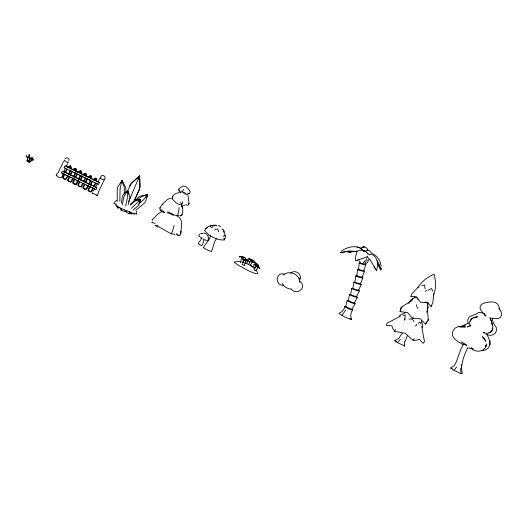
<?xml version="1.0" encoding="UTF-8"?>
<svg xmlns="http://www.w3.org/2000/svg" width="528" height="528" viewBox="0 0 528 528"><rect width="100%" height="100%" fill="white"/><g stroke="black" fill="none" stroke-linecap="round" stroke-linejoin="round"><path stroke-width="0.79" d="M118.655 207.907L117.196 207.794L117.203 206.164M117.209 201.274L117.236 189.057L117.724 187.229L120.648 182.497L123.05 182.563L125.73 187.46L125.968 192.568M299.666 282.236C300.082 274.421 289.007 269.498 283.457 275.048M127.406 191.928L130.324 184.886L131.795 182.721L137.287 177.936L137.089 178.345L139.603 179.428L139.636 175.883L137.214 178.094M128.363 204.356L130 197.465L128.251 192.344L127.525 192.595L127.314 198.389L125.657 205.986M119.849 201.274L120.061 189.05L121.414 182.497M127.492 192.746L127.552 190.707L126.258 191.915L126.515 192.456L128.218 192.496L127.552 190.707L126.515 192.456M124.304 194.066L124.271 187.348L122.615 182.53M32.71 158.598L29.495 162.195L27.007 160.888L27.812 161.02M427.33 303.118L427.891 308.009L426.565 312.338M208.619 237.851L208.184 240.141L206.23 240.359L203.729 239.534M359.271 263.03L358.558 269.194M402.118 333.155L398.851 338.243L394.726 340.712L397.472 342.606L404.633 346.005L404.521 341.266M357.621 269.485L356.803 275.609M246.299 260.014L246.635 260.35L247.005 259.664L247.566 259.75M433.831 293.588L432.782 302.841L430.987 306.524L427.244 302.016L424.169 302.353M492.591 328.093L492.452 329.604L491.297 331.498C489.053 333.452 485.76 333.986 483.173 332.369L484.361 332.693M253.011 262.508L254.133 262.667M355.832 275.86L354.902 281.945A2.937 0.37 16 0 0 358.288 283.298A2.937 0.37 16 0 0 360.241 283.305M353.892 282.163L352.849 288.202A3.056 0.37 17.5 0 0 356.347 289.687A3.056 0.37 17.5 0 0 358.36 289.76M427.891 321.083L428.135 319.176M62.918 176.801L62.746 177.982A3.953 3.94 28 0 0 65.967 179.487L68.145 175.844M68.64 181.19A3.953 3.94 28 0 1 67.828 180.398L67.98 179.269M76.877 183.619L76.052 184.477A3.953 3.94 28 0 1 72.857 182.919L73.036 181.738M83.312 183.249L81.107 186.945A3.953 3.94 28 0 1 77.913 185.387L78.091 184.206M86.988 188.555L86.163 189.413A3.953 3.94 28 0 1 82.969 187.856L83.147 186.674M93.43 188.186L91.225 191.882A3.953 3.94 28 0 1 88.024 190.324L89.582 186.311M202.607 244.596L203.874 240.319M351.806 288.38L350.638 294.373A3.175 0.37 19.1 0 0 354.248 296.003A3.175 0.37 19.1 0 0 356.314 296.155M179.203 207.517L178.108 214.038L177.21 215.662L174.874 215.101L167.607 211.807M349.569 294.512L348.269 300.458M31.297 158.624L31.211 157.43M29.258 157.879L29.819 159.469L29.06 161.931L27.133 160.928L27.7 158.36L28.532 157.502M121.354 203.095C122.08 198.785 121.902 193.096 127.017 191.512L126.185 192.766M347.167 300.544L345.721 306.445M244.372 260.548L244.695 259.525L245.137 259.644M426.796 322.634L425.495 324.053L420.176 318.701L412.421 318.556L407.557 312.543L400.092 311.652L400.983 307.949L402.369 306.596M125.704 210.89L124.496 211.306L121.229 210.335L121.519 208.804M122.239 204.976L123.684 197.314L126.548 192.304L126.291 191.763M252.569 259.941L252.945 260.245L252.067 261.419M344.593 306.471L344.104 308.867L341.867 311.751L338.877 313.474L344.678 316.906L351.582 319.625L350.731 315.916L351.278 312.081L352.737 310.002M121.407 182.675L121.902 180.464L123.044 182.741L120.648 182.675L121.902 180.464L122.608 182.708M240.616 262.64L241.639 257.176M242.781 262.442L243.085 261.089M29.509 158.169L29.462 154.572M205.854 228.835L207.669 227.311M68.891 160.967C70.204 158.42 66.04 156.387 64.845 158.987M100.624 177.408C101.033 173.29 107.362 176.372 104.359 179.236M486.433 344.348L485.575 346.764L486.539 344.051C486.024 351.82 475.332 353.582 471.029 347.761L472.989 349.107L471.2 348.414L473.075 348.85L471.273 348.678L472.54 348.751M250.675 260.707L250.991 259.248L251.401 259.34M381.493 268.382L380.992 270.204L378.807 265.94M172.63 199.525C170.9 194.825 177.236 192.212 181.104 192.667M28.248 157.799L29.053 154.447M172.214 197.894L172.709 196.139M139.029 204.211L140.263 200.627L138.442 205.564L133.049 210.085M366.056 260.924L365.204 263.795A2.574 0.356 12 0 1 362.531 263.584A2.574 0.356 12 0 1 360.169 262.706M418.136 287.371C421.397 281.45 427.957 276.844 434.141 274.157C435.831 280.685 436.24 288.691 433.561 294.901M400.798 309.091L401.353 307.256L411.748 300.491M400.092 311.652L400.646 309.85M174.174 225.661L172.3 231.634L171.131 233.785L159.357 227.146L157.285 225.515L155.206 225.265M245.546 260.779L243.83 260.317L242.438 264.838L244.154 265.3M244.418 265.452L245.81 260.931M135.366 200.198L138.996 196.838L140.514 196.053L145.523 195.109L147.028 196.766L145.523 201.564L144.56 202.97L135.716 210.395M138.864 200.013L140.54 199.452L139.979 201.102L138.864 200.013L140.54 199.452L139.979 201.102M363.799 270.455L365.878 264.535M180.345 215.886L182.114 214.744C183.308 211.57 182.985 207.788 181.375 204.805L182.536 208.012L181.401 204.851M173.283 199.894L175.817 202.686L179.388 204.521L181.348 204.838L182.728 201.808M430.987 306.524L431.369 305.382M362.241 277.048L364.478 271.207M405.141 341.312L407.359 335.716M366.267 260.205L366.907 258.397M145.391 195.228L147.668 194.707L146.89 196.885L147.668 194.707L145.391 195.228L145.893 195.868M243.045 258.166L243.335 257.05L242.675 256.542M246.794 263.32L247.401 261.637L246.886 261.743M179.315 191.143L180.866 192.152M421.74 326.357L424.459 341.649L423.159 343.332L419.331 339.227L416.882 340.131L413.153 340.369L405.227 333.3L394.772 331.399L395.472 329.465M121.354 181.962L121.902 180.464M256.786 263.525L257.103 263.941L256.172 265.096M188.489 193.868L189.578 193.334L190.186 191.743C189.004 189.189 186.787 186.655 183.968 185.962L182.721 186.212L179.348 188.351L178.24 189.724L179.672 191.228M201.742 237.706L200.402 240.557L198.62 242.735M210.527 235.864C209.378 240.438 205.544 243.527 203.478 247.5M224.968 238.55L224.407 240.016C217.338 240.405 208.606 236.161 204.58 230.34C206.87 226.103 212.302 224.44 216.83 225.436M256.542 266.422L257.176 265.657L256.615 264.95M412.091 299.99L412.672 298.716L415.51 297.35M360.532 283.582L362.934 277.827M416.658 324.357L416.038 325.816L415.067 325.875M254.965 264.31L255.222 263.657M427.475 310.642L428.003 306.2M139.088 177.197L139.636 175.883L139.729 179.177M358.664 290.05L361.238 284.387M128.495 201.881L139.636 175.883L137.089 178.345M62.905 173.408L62.192 176.141C61.954 179.876 54.206 176.108 57.011 173.613L58.027 172.762L63.565 161.608M125.935 211.193L126.733 212.401L128.852 213.602L129.386 212.381M130.297 205.234L134.31 201.544L139.148 199.538L139.781 199.901M160.466 207.101L162.36 204.237M408.679 303.607L412.672 298.716L409.88 301.277L409.207 302.617M422.308 327.67L422.855 326.185L421.403 320.615L421.839 322.285M134.105 201.069L139.181 189.803L139.768 187.143L139.676 179.263L137.161 178.187L131.38 183.553L129.862 185.81M134.376 200.554L139.643 188.879L140.177 186.311L139.801 179.012L139.603 179.428M300.214 278.256C301.521 273.227 293.865 269.135 290.664 273.431M356.631 296.459L359.377 290.888M189.578 193.334L185.882 194.35L185.229 193.024L182.358 191.935L183.645 189.38M486.763 333.841L489.852 340.969L489.925 344.725L488.473 347.807L485.687 349.899L482.057 350.572M63.578 172.009L65.261 168.498M66.271 166.393L67.61 163.581M214.79 229.984L215.53 229.086L217.444 229.079L218.612 230.591L218.354 231.719M75.458 168.821L75.695 168.326L76.204 169.217L76.342 171.389M80.81 171.818L80.751 170.795L81.398 173.857L81.391 172.418M95.68 178.695L95.918 178.2L94.901 178.345L93.106 179.573M178.048 235.27L176.557 234.795M62.891 176.86L64.304 173.969M64.964 172.61L66.719 169.013M64.713 174.247L63.241 177.844A3.194 3.181 28 0 0 65.736 179.065L67.663 175.692M65.736 172.148L67.102 169.356M68.35 174.293L70.052 170.795M68.805 174.484L70.561 170.894M67.947 179.329L69.359 176.438M70.019 175.078L71.775 171.481M69.769 176.715L68.303 180.312A3.194 3.181 28 0 0 70.792 181.533L72.725 178.16M70.448 175.316L72.23 171.686M73.405 176.761L75.108 173.263M71.788 181.203L73.174 178.372M73.861 176.953L75.933 172.702M73.003 181.797L74.389 178.959M75.075 177.547L76.831 173.95M74.824 179.183L73.359 182.78A3.194 3.181 28 0 0 75.847 184.001L77.781 180.629M75.511 177.784L77.213 174.293M78.804 178.53L80.164 175.732M76.85 183.671L78.23 180.84M78.923 179.421L80.678 175.831M78.058 184.265L79.471 181.375M80.131 180.015L82.203 175.765M79.88 181.652L78.415 185.249A3.194 3.181 28 0 0 80.903 186.47L82.493 183.797M80.903 179.553L82.269 176.761M83.516 181.698L85.226 178.2M84.322 181.183L85.734 178.299M83.12 186.734L84.5 183.896M85.193 182.483L86.948 178.886M84.599 184.82L83.47 187.717A3.194 3.181 28 0 0 85.965 188.938L87.892 185.566M85.622 182.721L87.325 179.23M88.572 184.166L90.618 179.969M86.962 188.608L88.341 185.777M89.034 184.358L90.79 180.767M90.592 184.246L92.004 181.355M89.998 186.589L88.526 190.186A3.194 3.181 28 0 0 91.021 191.407L93.02 187.895M90.677 185.189L92.38 181.698M93.634 186.635L95.337 183.137M94.09 186.826L95.845 183.236M365.112 260.456L364.373 261.961L363.125 262.838M368.181 261.083L367.442 262.581L366.194 263.459M412.421 318.556L413.233 316.899M417.358 308.471L418.018 307.118M425.561 291.674L426.281 290.202M68.165 167.62L70.323 166.492L70.64 165.858L71.313 168.861L70.607 165.911L69.59 166.063M74.237 169.336L75.379 168.96L75.695 168.326L74.646 168.531M78.276 172.557L80.434 171.428L80.751 170.795L77.939 172.168M83.332 175.025L85.496 173.897L85.807 173.263L86.288 174.214M89.404 176.741L90.552 176.365L90.862 175.732L91.509 178.794M93.443 179.962L95.608 178.834L95.918 178.2L96.598 181.203M94.723 188.945L93.014 191.189M95.759 186.853L97.495 183.368M98.188 181.969L99.482 178.543M354.42 302.795L357.35 297.323M470.29 321.222L471.405 319.077M248.325 264.746L250.826 260.634M250.153 265.709L252.331 261.591M67.802 180.451L67.828 180.398A3.953 3.94 28 0 0 70.996 182.008L71.821 181.15M70.996 182.008L71.023 181.955A3.953 3.94 28 0 1 69.894 181.804M72.857 182.919L72.884 182.866A3.953 3.94 28 0 0 76.085 184.424L76.052 184.477M81.107 186.945L81.932 186.087M82.969 187.856L83.002 187.803A3.953 3.94 28 0 0 85.067 189.209M88.024 190.324L88.057 190.271A3.953 3.94 28 0 0 91.252 191.829L92.044 191.024M399.26 316.417L400.092 315.077L405.372 312.787M93.034 193.228L92.209 193.037L97.225 195.485L98.195 193.717L98.234 192.39L103.613 181.157L104.174 180.833M211.563 251.447C213.424 247.375 213.497 242.451 216.394 238.729M246.497 260.264L246.668 259.961L245.487 259.129M467.584 348.044C464.369 354.499 461.901 361.528 461.413 368.782L461.617 364.762L461.545 368.676L462.297 373.441L461.182 373.369L461.221 373.712L454.133 370.451L450.668 368.023L454.463 365.383C458.423 358.809 459.175 350.691 463.591 344.282M345.734 309.976L341.926 315.566M405.28 318.8L404.514 320.186L405.28 314.985L402.785 315.269M427.357 307.441L427.739 306.794M413.153 340.369L414.249 338.626M364.254 251.651L364.551 251.196L365.647 251.249L368.194 254.067M355.139 303.699L352.018 309.058A3.412 0.356 22.5 0 1 347.893 307.718A3.412 0.356 22.5 0 1 346.229 306.458M245.56 260.964L246.134 259.994M29.033 161.812L29.667 162.149L28.42 161.654L28.934 160.875M456.628 366.835L454.133 370.451M187.994 195.472L189.13 203.749L188.014 205.385L185.691 204.626M411.576 295.053L410.553 296.551L416.381 296.71L420.394 302.254L426.274 302.412L428.314 304.194M411.345 294.386L418.447 286.902M427.343 321.07L426.248 322.648L427.159 321.955M425.495 324.053L426.578 322.509M186.905 194.713L187.202 194.291M488.961 332.917C495.832 330.436 491.806 322.344 490.024 317.671M252.635 267.194L254.925 264.218L255.479 264.383M254.014 268.58L256.298 265.61M247.414 261.499L247.81 260.99M397.472 342.606L400.369 339.313M247.157 261.875L247.507 261.433M28.882 160.083L28.189 161.363M146.52 196.126L143.84 199.439L139.128 203.702M257.413 267.01L258.047 266.244L257.347 265.445M146.89 196.885L146.388 196.244L147.668 194.707M162.202 204.329L167.383 199.525L169.211 198.68L171.389 198.607M257.71 266.224L258.977 266.792M33.211 157.859L31.871 159.159M254.225 268.95L256.621 266.33L257.994 267.379L258.159 267.709L255.288 270.857M138.989 199.907L139.465 200.627L131.406 208.316M224.598 239.138L225.449 237.026L224.915 235.495M139.346 200.739L140.54 199.452M418.367 323.387L419.707 322.027L421.027 324.172M213.847 225.839L214.196 225.502M130.284 204.475L134.897 200.191L139.148 199.538M137.584 199.663L141.339 196.68L145.774 195.301M255.215 264.799L255.691 264.977M180.622 216.018L182.114 214.744M200.145 233.838L198.838 235.29L198.944 236.221L202.356 238.887M128.852 213.602L130.053 212.593M29.449 159.482L32.069 158.341M347.431 251.83L348.625 250.84M347.662 252.127L348.949 251.084M114.748 201.92L116.794 200.284M29.284 157.621L30.459 157.054M30.657 158.796L32.795 157.74M67.855 167.171L68.963 166.353M67.822 167.231L70.64 165.858L70.699 166.881M72.884 169.699L74.019 168.821M82.995 174.636L84.137 173.758M88.051 177.104L89.192 176.227M369.283 254.833L369.844 254.423M203.095 233.257L201.92 233.633M471.214 319.275L473.378 317.876L477.602 316.807C473.491 316.642 469.016 319.519 469.616 324.073L470.58 326.291M427.937 290.38L431.548 288.526L432.736 291.001M223.595 232.069L224.136 230.908L222.922 229.013M259.552 267.993L258.337 266.772M258.139 267.742L258.667 267.419M370.055 259.116L367.613 260.535M33.825 159.753L29.416 162.056M341.715 250.853C348.077 246.497 358.162 244.101 363.528 251.249M371.177 254.219L371.507 253.922L369.574 254.701M64.099 167.726L98.393 184.404A2.567 1.802 -69.5 0 0 99.271 182.596L99.429 182.51M61.545 172.96L95.839 189.638A2.567 1.802 -69.5 0 0 96.716 187.836L96.875 187.744M69.254 166.729L69.802 166.439M73.993 168.874L74.679 168.472M74.309 169.198L74.857 168.907M79.075 171.29L79.735 170.94M84.104 173.811L84.79 173.408M89.159 176.279L90.862 175.732L90.922 176.755M89.476 176.603L90.024 176.312M491.179 331.756L489.436 332.68M341.497 251.922L340.415 252.476L350.744 250.998L357.311 251.526M357.403 260.33L358.743 259.651M469.471 325.868L467.326 326.951L470.778 325.288M178.53 189.585L179.388 189.889M400.64 316.061L386.918 323.321L386.39 325.387L391.928 325.849L392.693 328.324L394.772 331.399M463.815 327.096L465.399 326.931L458.35 326.561L455.057 328.112L452.978 330.865C449.955 338.402 458.344 341.372 463.069 344.725M210.448 225.76L212.005 225.476M152.328 222.136L151.727 222.387L155.146 223.417M459.835 326.759L465.234 325.156L462.686 326.04L467.003 323.651L468.877 323.149M241.507 256.324L241.949 256.786L240.068 256.331M240.86 256.727L243.17 257.162M126.258 191.915L126.984 191.664M234.208 262.198L237.131 261.485L241.164 261.842M201.604 233.284L200.977 233.554L201.406 233.68M162.809 211.741L160.162 210.203L159.779 207.88L160.182 207.755M367.25 256.832L355.595 260.773L355.588 257.202L356.875 251.427C359.66 249.44 363.607 249.975 366.241 251.968M348.889 252.549L351.311 251.896M342.639 252.384L345.187 251.717M245.725 258.258L244.339 257.532M214.678 225.271L216.566 225.37M421.707 285.615L424.38 285.028L425.132 289.007M348.949 252.351L356.75 251.137M114.266 202.897L113.692 203.009L116.516 204.633M163.172 211.57L161.113 211.946L157.991 213.959L151.991 219.919L152.915 220.321M32.05 159.634L33.541 159.529M362.683 247.084L364.472 246.827L362.657 247.091C364.987 246.107 367.442 248.094 367.91 250.358M177.21 215.662L179.157 215.318M79.913 171.376L80.513 171.29M84.764 173.468L85.807 173.263M84.968 173.844L85.569 173.758M89.819 175.936L90.836 175.784M94.875 178.405L95.891 178.253L96.571 181.262M366.069 250.391L368.108 250.147L370.115 251.064L371.375 252.82M162.875 209.992L160.162 210.203M460.178 327.109L463.003 326.832M188.371 203.821L189.13 203.749M409.121 319.169L412.282 318.905L414.011 321.552M247.777 260.568L248.503 260.264M363.284 250.622L365.033 250.543M246.517 260.41L245.989 260.132L246.022 260.594M134.732 214.302L132.508 213.51L131.36 212.414L122.351 209.002L115.375 205.062M117.196 207.794L119.737 207.788M56.206 175.461L57.031 175.652M472.626 348.784L467.696 347.873M458.35 326.561L462.356 326.674M243.632 257.367L243.104 257.347L244.933 257.255M175.019 234.92L173.745 234.016L171.131 233.785M255.77 262.865L255.407 262.838L255.598 263.419M254.998 262.964L257.011 264.277M242.946 259.162L244.068 259.459L242.768 258.964M120.648 182.497L121.09 182.53M120.648 182.675L121.084 182.708M182.51 205.148L184.82 205.405M489.991 318.127L498.34 318.556L500.524 317.15L501.6 314.827L501.277 312.213L498.98 308.141L499.64 309.877C498.782 299.845 490.505 301.409 483.483 303.283L481.239 304.61L480.071 306.887L480.295 309.5L484.579 314.794M132.508 213.51L130.627 213.332L129.353 211.966M484.46 332.581L483.305 332.475L484.407 332.732M484.598 315.526L485.892 315.652M27.746 161.047L26.968 160.816L27.581 160.974M245.111 258.72L245.982 258.713L245.705 258.489M291.68 289.172C287.72 289.067 283.853 286.803 282.124 283.186M240.121 256.727L239.144 256.714L240.082 257.182M258.35 266.211L258.852 266.026L257.816 265.056M246.893 259.915L248.734 260.931M284.526 274.217C275.623 271.214 274.553 285.569 283.358 285.338M167.171 212.923L169.376 213.305L173.474 215.497M159.779 207.88L160.439 208.006M414.018 297.218L416.671 297.726L418.275 299.68M357.027 246.919L361.376 248.101M203.887 232.927L206.923 234.359M27.727 160.981L28.433 161.535M250.582 259.525L252.905 260.713M253.651 262.231L254.093 262.165M254.278 261.439L254.72 261.551M254.496 262.132L255.05 262.126L253.843 261.334M244.002 259.868L244.972 260.159M244.484 259.868L246.457 260.561M247.322 261.037L248.028 261.202L247.137 260.839M242.59 262.159L243.923 262.535M28.512 161.416L27.878 161.377L27.859 159.634M126.548 192.304L127.525 192.595M242.873 257.44L243.52 257.644M124.628 210.956L126.826 211.649M245.876 260.014L247.454 260.535M245.487 260.139L246.114 260.337M64.548 160.387C61.928 159.806 70.013 163.759 67.98 162.063M100.551 177.962C97.931 177.382 106.016 181.335 103.983 179.632M250.609 259.981L251.11 260.146M243.289 259.083L244.787 259.895L244.312 259.703M243.533 259.578L242.187 259.208L242.491 259.354M242.781 257.928L243.467 258.159M245.989 260.132L247.078 260.502M245.553 260.212L246.206 260.436M394.726 340.712L396.35 341.326M180.107 202.825L182.14 203.603M218.414 225.476L220.691 226.723M240.049 256.562L240.636 256.786M244.589 262.726L249.229 264.693M450.668 368.023L452.067 368.564M252.628 260.344L254.39 261.149M483.146 313.276L480.896 312.398L478.493 312.51C475.675 315.104 471.814 314.919 468.956 317.295L467.722 320.008L468.019 323.044M256.813 264.205L258.35 265.036M486.559 334.237L489.139 335.32L492.413 335.082L495.053 333.419L496.478 330.719L496.307 327.598L493.119 322.469L492.228 318.272M245.084 259.281L245.817 259.598M27.146 160.934L27.641 161.152M249.5 258.647L251.236 259.631M249.605 259.169L248.351 258.7L248.82 259.228M372.128 253.579C377.335 255.532 380.398 260.812 381.163 266.132M133.822 212.936L136.66 214.071L136.224 213.444M65.624 165.917L98.215 181.823M70.574 170.801L72.059 171.521M73.537 172.247L83.167 176.946M84.652 177.672L90.578 180.563M63.809 171.508L95.66 187.057M63.578 173.864L70.983 177.481M72.468 178.2L78.395 181.097M86.539 185.071L94.69 189.05M254.1 262.277L254.681 262.588M139.022 199.65L139.663 200.006M139.465 200.627L140.105 200.99M259.598 268.528L260.02 268.666L259.71 268.31M252.285 266.389L249.909 265.016L254.41 268M255.928 264.726L257.176 265.657M251.77 261.954L252.417 262.33M176.913 215.959C184.173 219.133 181.071 227.911 180.569 233.917L180.886 231.125L180.741 233.719L179.401 235.831L176.438 233.746M349.972 318.615L351.582 319.625M251.5 260.918L252.127 261.314M250.747 259.69L251.381 260.093M372.431 254.681C375.005 255.941 376.391 258.614 377.401 261.175M28.334 161.291L28.941 161.687M96.584 194.957L97.225 195.485M248.926 260.944L249.368 261.261M249.183 261.446L249.79 262.093M244.167 260.621L243.639 260.014M155.641 225.608L157.839 227.251M257.288 266.218L258.185 266.957M99.271 182.596L65.096 165.917A2.567 1.815 -58.4 0 0 64.218 167.719M96.716 187.836L62.542 171.151A2.567 1.815 -58.4 0 0 61.664 172.953M463.03 343.002L466.805 345.286L464.825 344.599L461.67 341.926L462.574 342.646M254.027 269.557L255.116 270.527M29.185 161.753L29.594 162.076M249.104 258.68L249.513 259.004M291.364 289.199C297.099 296.3 307.844 286.829 299.633 281.18M256.549 265.445L256.1 265.003L257.492 266.072M255.473 265.109L256.014 265.597M404.428 345.048L404.864 345.464L404.257 345.543L404.633 346.005M181.348 190.958L182.358 191.935M485.866 316.048L484.004 313.553L485.839 315.988M367.033 256.41L371.23 261.551L376.596 270.844L377.566 265.676L377.23 262.159M363.442 251.163L361.832 249.5M116.893 206.078L118.213 207.524M376.794 260.641L378.682 263.201L380.668 268.838M145.636 195.419L146.388 196.244M129.472 212.381L131.294 214.111L130.456 213.048M221.892 229.145L222.328 229.634M362.076 247.856L361.759 247.705L361.706 248.609M145.523 195.109L146.025 195.749M253.631 264.488L253.922 264.865M359.304 260.971L360.195 262.244M490.123 318.331L491.41 321.321L492.05 325.136M256.087 269.709L257.657 272.699M26.763 155.819L27.793 158.75M95.608 178.834L96.017 179.969M90.552 176.365L90.961 177.5M85.496 173.897L85.939 176.293M80.725 170.848L81.233 171.745M80.434 171.428L80.85 172.564M75.662 168.379L76.309 170.003M75.379 168.96L75.821 171.356M70.323 166.492L70.765 168.887M223.694 231.106L224.519 232.597L225.159 235.897M367.693 253.447L368.168 254.324M377.586 263.34L379.969 268.231M183.757 192.694L184.378 194M128.251 192.344L127.994 191.803L129.037 194.363M128.218 192.496L127.552 190.707M120.377 208.54L121.229 210.335M374.22 266.541L375.256 268.976M26.565 155.635L27.192 158.195M460.396 368.57L461.221 373.712M234.168 262.178L238.339 265.261L247.408 270.171A9.854 0.964 26 0 0 254.674 273.299L256.958 273.874L257.849 273.464M379.889 266.884L380.325 268.844M207.913 235.739L207.808 235.283L208.276 237.501M91.37 176.623L91.509 177.355M86.315 174.154L86.453 176.326M75.755 169.349L75.867 169.957M416.434 304.748L416.79 306.841M136.6 211.226L136.745 212.586M427.66 311.408L428.261 320.397M489.852 340.969L489.925 344.725M243.738 259.796L243.751 260.41M202.039 245.012A2.158 0.508 26 0 1 200.165 244.946A2.158 0.508 26 0 1 198.521 243.368M204.039 239.098A1.597 0.376 26 0 1 203.452 238.907M212.751 226.043A1.709 0.779 -25.2 0 1 211.226 227.799M210.012 226.928A1.709 0.779 -25.2 0 1 210.632 226.42M223.813 239.065A1.888 0.528 -85.1 0 1 223.621 238.55M223.641 236.716A1.888 0.528 -85.1 0 1 223.852 235.884M224.129 235.422A1.888 0.528 -85.1 0 1 224.4 235.455M211.391 251.196A4.501 0.442 26 0 1 207.313 249.863A4.501 0.442 26 0 1 203.788 247.487M246.187 260.271A1.234 0.403 21.1 0 1 246.781 260.449M255.044 263.71A1.327 0.389 35.7 0 1 255.512 263.868M352.295 309.566A4.435 0.455 23.4 0 1 348.447 308.642A4.435 0.455 23.4 0 1 345.246 306.504M354.717 303.277A4.29 0.462 21.5 0 1 350.935 302.531A4.29 0.462 21.5 0 1 347.807 300.551M354.097 302.478A3.293 0.363 20.7 0 1 351.179 301.95A3.293 0.363 20.7 0 1 348.764 300.452M356.935 296.927A4.138 0.469 19.8 0 1 353.245 296.333A4.138 0.469 19.8 0 1 350.196 294.485M358.981 290.506A3.986 0.469 18.2 0 1 355.377 290.057A3.986 0.469 18.2 0 1 352.427 288.334M360.855 284.024A3.841 0.475 16.7 0 1 357.35 283.701A3.841 0.475 16.7 0 1 354.493 282.097M362.564 277.484A3.689 0.475 15.3 0 1 359.172 277.279A3.689 0.475 15.3 0 1 356.413 275.781M361.957 276.784A2.818 0.37 14.6 0 1 359.357 276.665A2.818 0.37 14.6 0 1 357.245 275.537M364.129 270.877A3.538 0.469 13.9 0 1 360.842 270.778A3.538 0.469 13.9 0 1 358.182 269.386M363.528 270.204A2.693 0.363 13.3 0 1 361.02 270.158A2.693 0.363 13.3 0 1 358.987 269.108M365.534 264.218A3.392 0.462 12.6 0 1 362.366 264.211A3.392 0.462 12.6 0 1 359.812 262.911M300.287 278.104L299.6 279.602L300.287 278.104M164.743 212.447L162.934 211.754L164.769 212.474M484.552 338.831L482.473 336.653L485.951 341.299L484.552 338.831"/></g></svg>
